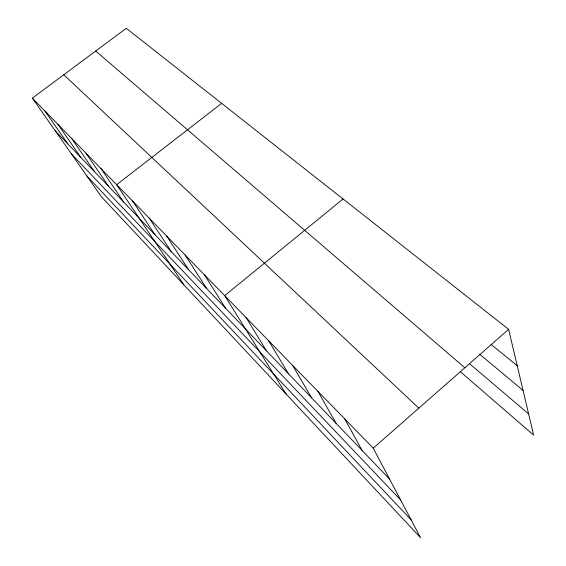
<?xml version="1.0" encoding="UTF-8"?>
<svg xmlns="http://www.w3.org/2000/svg" width="566" height="566" viewBox="0 0 566 566"><rect width="100%" height="100%" fill="white"/><g stroke="black" fill="none" stroke-linecap="round" stroke-linejoin="round"><path stroke-width="0.85" d="M373.235 448.173L508.629 329.341L126.303 28.3L32.361 98.116L101.349 196.664L420.566 537.7L373.235 448.173L32.361 98.116M343.06 198.977L224.702 295.636L286.134 394.085M221.639 103.366L116.66 184.686L183.893 284.854M491.019 344.369L517.232 365.721M479.6 354.203L523.069 390.413M469.377 363.563L528.63 413.944M95.711 51.039L464.856 367.758M460.406 371.742L533.639 435.127L508.629 329.341M63.774 74.776L418.833 408.15M55.242 130.796L389.564 479.055M71.259 153.683L400.615 499.962M86.916 176.047L411.128 519.843M44.94 111.035L67.814 143.898M58.057 124.499L80.917 157.539M71.748 138.564L94.564 171.76M86.046 153.252L108.799 186.589M101.003 168.611L123.657 202.062M132.571 201.029L154.935 234.649M149.247 218.151L171.406 251.806M166.729 236.107L188.641 269.763M185.089 254.955L206.703 288.575M204.383 274.772L225.643 308.307M246.111 317.625L266.459 350.821M268.709 340.831L288.476 373.758M292.601 365.367L311.696 397.94M317.901 391.347L336.204 423.474M344.729 418.897L362.12 450.472"/></g></svg>
